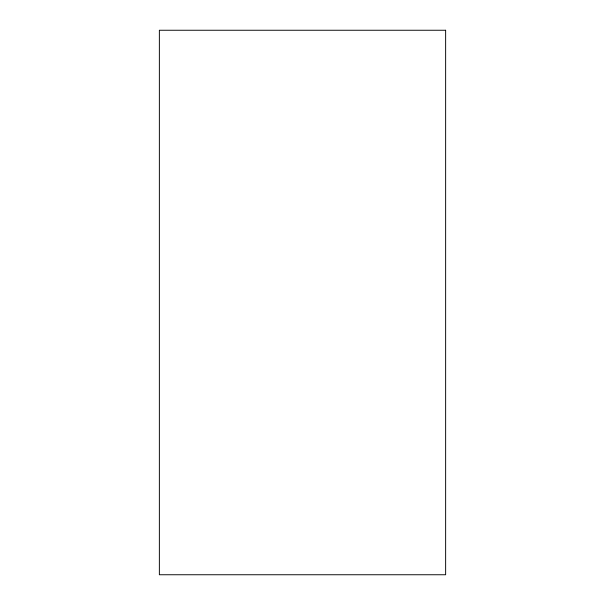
<?xml version="1.0" encoding="UTF-8"?>
<svg xmlns="http://www.w3.org/2000/svg" width="605" height="605" viewBox="0 0 605 605"><rect width="100%" height="100%" fill="white"/><g stroke="black" fill="none" stroke-linecap="round" stroke-linejoin="round"><path stroke-width="0.91" d="M445.635 30.25L159.365 30.25L159.365 574.75L445.635 574.75L445.635 30.25"/></g></svg>
